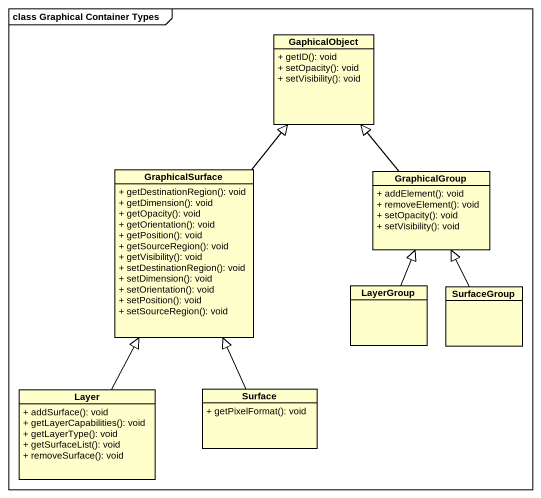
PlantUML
@startuml
mainframe class Graphical Container Types
hide circle
hide empty members
skinparam classAttributeIconSize 0
class GaphicalObject {
  + getID(): void
  + setOpacity(): void
  + setVisibility(): void
}
class GraphicalSurface {
  + getDestinationRegion(): void
  + getDimension(): void
  + getOpacity(): void
  + getOrientation(): void
  + getPosition(): void
  + getSourceRegion(): void
  + getVisibility(): void
  + setDestinationRegion(): void
  + setDimension(): void
  + setOrientation(): void
  + setPosition(): void
  + setSourceRegion(): void
}
class GraphicalGroup {
  + addElement(): void
  + removeElement(): void
  + setOpacity(): void
  + setVisibility(): void
}
class LayerGroup
class SurfaceGroup
class Layer {
  + addSurface(): void
  + getLayerCapabilities(): void
  + getLayerType(): void
  + getSurfaceList(): void
  + removeSurface(): void
}
class Surface {
  + getPixelFormat(): void
}
GraphicalSurface -up-|> GaphicalObject
GraphicalGroup -up-|> GaphicalObject
LayerGroup -up-|> GraphicalGroup
SurfaceGroup -up-|> GraphicalGroup
Layer -up-|> GraphicalSurface
Surface -up-|> GraphicalSurface
@enduml
